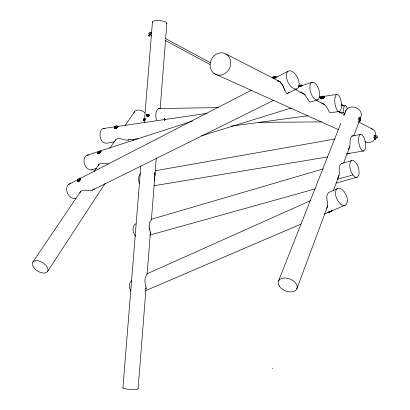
<?xml version="1.0" encoding="UTF-8"?>
<svg xmlns="http://www.w3.org/2000/svg" width="410" height="410" viewBox="0 0 410 410"><rect width="100%" height="100%" fill="white"/><g stroke="black" fill="none" stroke-linecap="round" stroke-linejoin="round"><path stroke-width="0.61" d="M154.621 178.837L154.406 180.18M341.632 105.493L341.658 104.801L342.765 105.006L342.745 105.703M100.301 152.048L99.922 150.941L97.867 152.253L97.841 152.853L98.246 153.361L99.261 153.002L100.301 152.048L99.922 150.941M138.108 388.849L146.037 288.035M147.144 273.998L150.455 231.886M151.408 219.765L154.719 177.653M154.821 176.377L156.277 157.876M160.141 108.747L165.507 40.477M165.609 39.201L166.865 23.247M122.918 387.957L140.825 166.019M144.325 122.657L152.458 21.894M154.903 174.988L154.365 180.318M359.929 119.407L360.067 118.075L360.462 118.049L360.585 120.678L360.185 120.709L359.929 119.407L359.227 119.443L359.483 120.745L360.585 120.678M359.227 119.443L359.36 118.111L359.76 118.085M276.883 77.352L276.422 76.86L275.346 76.829L272.148 77.746M149.153 225.997L149.937 222.194M154.888 174.988L154.847 172.323M149.973 33.379C150.383 33.051 150.813 35.178 151.587 36.07M376.457 136.853L375.391 136.55L374.883 137.611M146.918 274.106L147.2 273.721M98.221 165.881L98.574 164.902A7.739 4.633 24.7 0 1 102.495 163.236L108.701 163.964M374.509 138.754L375.258 136.571M375.606 139.21A0.594 0.451 17.2 0 0 374.96 138.513A0.594 0.451 17.2 0 0 374.607 139.221A0.594 0.451 17.2 0 0 375.606 139.21L376.354 137.032M359.785 120.038L359.483 119.94M97.949 153.135L98.21 152.658M296.768 289.045L327.713 205.861M333.504 190.301L339.07 175.342M343.744 162.775L349.756 146.616M353.763 135.848L359.329 120.888M360.221 118.49L360.887 116.696A8.128 6.314 19.2 0 0 355.198 107.399A8.128 6.314 19.2 0 0 345.517 111.904M98.692 152.674L99.205 152.766M278.549 280.922L340.797 123.395M343.846 115.666L345.963 110.316M79.919 192.936L80.339 191.865A8 4.679 24 0 1 84.368 190.189L90.487 190.481L92.306 190.168L273.89 100.204M145.693 289.101L146.042 288.174M101.065 151.5L100.096 152.151M149.911 222.205L151.628 219.201L323.183 168.935M288.819 92.46L287.466 93.48L286.513 93.234C283.454 89.18 283.269 82.302 277.555 80.673M77.633 180.067L78.397 178.786L79.279 178.253L79.832 178.616L79.95 179.36L79.186 180.641L78.31 181.174L77.751 180.81L77.633 180.067L78.192 180.426M77.751 180.81L78.633 180.277L79.396 178.996L79.279 178.253M146.954 274.049C144.371 277.806 144.474 282.757 145.945 286.928M47.488 271.63L105.216 183.229M133.204 140.369L133.906 139.297M99.999 152.294L99.799 152.551M150.147 234.289L150.501 233.531L150.373 232.403L149.225 227.996L149.184 225.987M32.831 262.128L80.78 191.214M94.023 171.631L99.03 164.22M109.767 148.343L115.492 139.877M125.152 125.588L134.459 111.827M348.187 149.512C351.857 145.822 348.162 139.431 351.985 136.012L360.446 134.516M337.543 178.227C341.504 174.199 336.897 167.213 341.325 163.621L351.8 160.551M149.542 36.085A0.584 0.441 37.4 0 0 149.189 35.229A0.584 0.441 37.4 0 0 148.62 35.742A0.584 0.441 37.4 0 0 149.542 36.085L150.895 34.225M148.692 35.286L150.05 33.43M326.652 208.265C329.901 203.468 323.736 196.262 329.045 192.377L337.702 188.508M79.786 180.385L79.822 180.344A0.815 0.272 -49.2 0 0 80.145 179.734M375.094 136.007L375.355 135.73M97.841 152.853L99.896 151.536M115.266 140.215L116.127 139.415A7.493 4.577 25.8 0 1 120.832 138.816L126.5 140.205L138.098 138.775M332.033 210.479L329.994 211.898L327.79 212.221M99.374 152.658L99.871 151.9M342.442 105.262L342.765 105.006M116.204 127.874L117.275 127.074L116.922 125.896L115.779 126.044L114.713 126.849L115.066 128.028L116.204 127.874L115.922 127.351L114.779 127.5M115.922 127.351L116.993 126.546L116.922 125.896M320.63 97.144L321.742 96.314L323.193 96.053L323.541 96.622L323.792 97.262L322.68 98.098L321.225 98.359L320.63 97.144L321.225 98.359M320.974 97.718L322.429 97.457L323.541 96.622M331.275 210.889L329.86 211.77L328.02 212.221M151.321 219.396L151.623 219.196M272.225 368.405L272.676 368.129M68.808 184.326L77.91 179.631M80.186 178.458L251.412 90.19M273.598 78.751L287.815 71.422M274.208 78.484L274.966 78.254M158.849 108.517L157.968 108.957A7.329 3.49 89.1 0 0 156.533 120.161M272.189 77.962L274.71 77.131L276.95 77.352M287.466 93.48L296.532 88.99A9.881 5.289 63.6 0 0 295.4 74.302A9.881 5.289 63.6 0 0 286.329 76.46A9.881 5.289 63.6 0 0 296.532 88.99M310.38 200.721L147.159 273.752M127.956 140.153L129.17 139.615M301.873 85.787L302.324 85.48L299.367 86.623L299.648 86.525M275.848 76.947L275.658 76.419L273.906 76.562L272.342 77.234L272.532 77.762M145.76 290.603L301.089 224.034M324.623 213.948L345.215 205.123M299.305 86.31L299.582 86.305M158.106 108.891L159.024 108.517L218.515 107.615M300.305 86.295L299.848 86.448M349.443 153.191L347.034 153.796M349.51 153.335L347.106 153.94M150.675 32.708L151.772 32.949M87.356 155.134L192.541 121.042M302.021 85.562L312.241 82.246M298.47 85.792L301.314 84.983L301.529 85.762L298.68 86.566M91.681 169.807L96.54 168.305M201.433 135.818L291.228 108.009M317.391 99.907A9.204 4.305 72.8 0 1 309.852 87.576A9.204 4.305 72.8 0 1 317.099 85.772A9.204 4.305 72.8 0 1 317.391 99.907L310.375 102.08L309.611 101.921C306.685 98.59 305.26 92.629 299.935 92.347M301.391 86.12L298.203 86.976M375.334 135.392L374.238 136.007L373.771 137.888M337.327 179.344L352.907 174.952L353.661 175.905A8.748 4.105 73.5 0 0 358.668 175.296A8.748 4.105 73.5 0 0 357.443 165.23L356.423 163.39A8.748 4.105 73.5 0 0 350.222 162.468A8.748 4.105 73.5 0 0 352.492 174.434L352.918 174.962M149.614 235.135L315.269 188.882M336.21 183.039L357.146 177.192M300.51 85.869L302.349 85.48L298.531 86.659M299.741 85.285L301.314 84.983M274.029 77.541L274.803 77.418A0.871 0.256 -11.3 0 1 275.156 77.459M301.637 85.833L302.411 85.716M155.349 170.734L335.001 139.01M154.047 185.72L327.78 156.907M346.732 153.765L363.793 150.936M103.274 128.509L115.297 126.757M117.198 126.48L207.086 113.37M319.129 97.026L336.851 94.443M114.426 141.988C110.28 141.993 103.899 145.545 101.419 140.363A7.436 4.454 81.5 0 1 100.296 132.143A7.436 4.454 81.5 0 1 104.442 128.52M231.281 126.147L307.987 115.748M339.449 111.484L330.629 112.678A8.656 2.445 81.8 0 1 328.574 110.772C327.318 107.584 325.299 104.237 321.778 103.253M99.035 153.145L99.097 153.155A0.784 0.333 -42.6 0 1 98.964 153.171M275.212 77.172L274.044 77.27L273.906 76.562M359.483 120.745L359.883 120.714M359.36 118.111L360.462 118.049M341.325 163.621L342.171 163.585M341.335 105.754L345.779 105.765A8.051 2.327 89.8 0 1 347.296 109.004M339.449 112.489L343.124 112.448L345.169 113.56M258.807 122.354L321.502 121.888M351.985 136.012L352.836 136.064M159.024 108.517L159.967 108.706M376.242 138.006C377.851 138.365 378.04 136.002 376.6 135.633M277.975 81.118L279.359 81.672M214.681 73.846L338.163 129.524M226.038 54.064A11.418 10.117 -65.4 0 1 225.11 73.451A11.418 10.117 -65.4 0 1 210.069 64.426A11.418 10.117 -65.4 0 1 226.038 54.064L280.763 82.102M295.01 89.406L305.271 94.664M316.1 100.214L324.648 104.596M337.758 111.315L344.6 114.82M358.279 121.831L372.531 129.135M210.33 62.684L165.63 38.689M210.079 64.488L165.317 40.472M373.971 135.428L375.032 136.069M79.396 178.996L79.95 179.36M78.633 180.277L79.186 180.641M301.529 85.762L301.212 84.916M280.266 82.451L282.51 85.116L283.807 87.694M329.138 211.744L329.589 212.165L331.552 211.222L331.101 210.796M135.689 236.17L135.259 235.75A7.313 4.91 74.6 0 1 133.024 228.765A7.313 4.91 74.6 0 1 135.93 223.793M151.777 33.236C150.936 31.401 147.636 32.687 149.245 34.389M98.856 152.494L99.261 153.002M97.867 152.253L98.272 152.766M323.792 97.262L323.193 96.053M114.713 126.849L114.995 127.377M116.993 126.546L117.275 127.074M346.891 153.504L347.121 153.975L349.361 153.54L349.13 153.068M284.094 88.498L284.93 90.538M322.429 97.457L322.68 98.098M299.946 85.423L300.156 86.197M164.794 120.089L164.313 118.956L164.62 120.089M324.52 97.006L323.997 97.852L320.512 98.754L320.225 98.195A2.26 0.866 -18.3 0 1 321.394 97.103M149.25 227.991L149.619 229.877M146.022 288.225L145.914 286.872M154.939 173.348L154.949 174.527M148.102 114.59A0.835 0.743 -84.4 0 1 148.958 115.159A0.835 0.743 -84.4 0 1 148.507 116.179A0.835 0.743 -84.4 0 1 147.574 115.789M148.138 114.692A0.738 0.656 -84.4 0 1 148.897 115.189A0.738 0.656 -84.4 0 1 148.497 116.091A0.738 0.656 -84.4 0 1 147.672 115.748M148.189 114.6A0.835 0.743 -84.4 0 1 149.045 115.169A0.835 0.743 -84.4 0 1 148.599 116.189A0.835 0.743 -84.4 0 1 147.661 115.799M148.23 114.703A0.738 0.656 -84.4 0 1 148.984 115.2A0.738 0.656 -84.4 0 1 148.589 116.102A0.738 0.656 -84.4 0 1 147.764 115.758M148.276 114.708A0.738 0.656 -84.4 0 1 148.615 114.723M148.236 114.605A0.835 0.743 -84.4 0 1 149.117 115.461M147.959 116.122A0.835 0.743 -84.4 0 1 147.708 115.804M147.856 114.621A0.738 0.656 -84.4 0 1 148.399 115.671A0.738 0.656 -84.4 0 1 147.318 115.851A0.738 0.656 -84.4 0 1 146.257 115.41A0.738 0.656 -84.4 0 1 147.118 114.549A0.835 0.743 -84.4 0 1 148.066 114.867A0.835 0.743 -84.4 0 1 147.861 115.979A0.835 0.743 -84.4 0 1 146.862 115.876M146.724 115.056A0.835 0.743 -84.4 0 1 146.939 114.692M146.908 115.804A0.738 0.656 -84.4 0 0 147.743 115.933A0.738 0.656 -84.4 0 0 148.015 115.031A0.738 0.656 -84.4 0 0 147.277 114.59A0.835 0.743 -84.4 0 1 148.246 114.887A0.835 0.743 -84.4 0 1 148.046 115.999A0.835 0.743 -84.4 0 1 147.047 115.897M146.785 115.087A0.738 0.656 -84.4 0 1 146.975 114.764M147.041 115.82A0.738 0.656 -84.4 0 0 147.877 115.948A0.738 0.656 -84.4 0 0 148.153 115.046A0.738 0.656 -84.4 0 0 147.415 114.605A0.835 0.743 -84.4 0 1 148.384 114.902A0.835 0.743 -84.4 0 1 148.179 116.015A0.835 0.743 -84.4 0 1 147.18 115.912M146.918 115.102A0.738 0.656 -84.4 0 1 147.108 114.779M147.769 114.61A0.738 0.656 -84.4 0 1 148.307 115.661A0.738 0.656 -84.4 0 1 147.226 115.84M147.19 114.58A0.835 0.743 -84.4 0 1 148.153 114.877A0.835 0.743 -84.4 0 1 147.954 115.989A0.835 0.743 -84.4 0 1 146.954 115.886M146.816 115.066A0.835 0.743 -84.4 0 1 147.031 114.708M147.508 114.615A0.835 0.743 -84.4 0 1 148.502 114.979A0.835 0.743 -84.4 0 1 148.159 116.102A0.835 0.743 -84.4 0 1 147.164 115.743M147.677 114.6A0.738 0.656 -84.4 0 1 148.22 115.651A0.738 0.656 -84.4 0 1 147.134 115.83M146.903 115.082A0.835 0.743 -84.4 0 1 146.99 114.882M147.733 114.641A0.738 0.656 -84.4 0 1 148.471 115.082A0.738 0.656 -84.4 0 1 148.195 115.984A0.738 0.656 -84.4 0 1 147.359 115.856M148.01 114.58A0.835 0.743 -84.4 0 1 148.866 115.148A0.835 0.743 -84.4 0 1 148.415 116.168A0.835 0.743 -84.4 0 1 147.482 115.779M148.174 114.656A0.738 0.656 -84.4 0 1 148.717 115.707A0.738 0.656 -84.4 0 1 147.631 115.886M147.6 114.631A0.835 0.743 -84.4 0 1 148.594 114.99A0.835 0.743 -84.4 0 1 148.251 116.112A0.835 0.743 -84.4 0 1 147.257 115.753M147.825 114.651A0.738 0.656 -84.4 0 1 148.558 115.092A0.738 0.656 -84.4 0 1 148.287 115.994A0.738 0.656 -84.4 0 1 147.451 115.866M147.918 114.569A0.835 0.743 -84.4 0 1 148.774 115.138A0.835 0.743 -84.4 0 1 148.328 116.158A0.835 0.743 -84.4 0 1 147.39 115.769M147.913 114.662A0.738 0.656 -84.4 0 1 148.651 115.107A0.738 0.656 -84.4 0 1 148.374 116.004A0.738 0.656 -84.4 0 1 147.544 115.876M147.118 114.549A0.738 0.656 -84.4 0 1 147.333 115.799M360.149 120.437A2.122 0.553 87.4 0 1 359.339 121.063A2.122 0.553 87.4 0 1 359.191 117.813A2.122 0.553 87.4 0 1 360.052 118.321M359.939 120.448A2.122 0.553 87.4 0 1 359.129 121.073A2.122 0.553 87.4 0 1 358.976 117.824A2.122 0.553 87.4 0 1 359.842 118.336M341.217 105.37A2.101 0.374 1.5 0 1 343.083 105.59A2.101 0.374 1.5 0 1 343.17 105.964M341.207 105.58A2.101 0.374 1.5 0 1 343.401 105.995M273.367 77.818A1.235 0.364 -11.3 0 1 273.547 77.715M274.956 78.095A1.235 0.364 -11.3 0 0 275.13 77.997L275.289 77.731A0.871 0.256 -11.3 0 0 274.849 77.633L274.07 77.756A1.235 0.364 -11.3 0 0 273.409 78.033L273.26 78.295A0.871 0.256 -11.3 0 0 273.701 78.392M323.09 97.431A0.866 0.354 -21.5 0 1 322.829 97.667M322.644 97.775A0.866 0.354 -21.5 0 1 322.019 97.975M322.409 96.529A2.255 0.922 -21.5 0 1 324.228 97.365A2.255 0.922 -21.5 0 1 320.666 98.666A2.255 0.922 -21.5 0 1 321.855 96.729M323.531 96.534A2.255 0.922 -21.5 0 1 324.382 97.457A2.255 0.922 -21.5 0 1 321.973 98.82A2.255 0.922 -21.5 0 1 320.292 98.364M79.581 179.375A0.81 0.297 -56.1 0 1 79.335 180.026M79.217 180.2A0.81 0.297 -56.1 0 1 78.951 180.467M79.253 178.514A2.101 0.774 -56.1 0 1 80.339 179.011A2.101 0.774 -56.1 0 1 78.448 181.584A2.101 0.774 -56.1 0 1 78.018 180.19M79.417 178.622A2.101 0.774 -56.1 0 1 80.509 179.119A2.101 0.774 -56.1 0 1 78.612 181.697A2.101 0.774 -56.1 0 1 78.187 180.303M99.317 151.572A2.029 0.661 -37.7 0 1 100.875 151.597A2.029 0.661 -37.7 0 1 98.426 153.658A2.029 0.661 -37.7 0 1 98.139 152.566M100.599 151.223A2.029 0.661 -37.7 0 1 100.742 152.172A2.029 0.661 -37.7 0 1 98.672 153.765A2.029 0.661 -37.7 0 1 97.816 153.366M97.99 153.058A2.029 0.661 -37.7 0 1 98.262 152.72M116.804 126.874A0.753 0.333 -27.8 0 1 116.281 127.52M116.501 126.147A1.963 0.866 -27.8 0 1 117.562 127.223A1.963 0.866 -27.8 0 1 114.559 128.309A1.963 0.866 -27.8 0 1 116.035 126.316M117.409 126.198A1.963 0.866 -27.8 0 1 117.552 127.484A1.963 0.866 -27.8 0 1 115.031 128.571A1.963 0.866 -27.8 0 1 114.892 127.284M165.02 119.766A0.738 0.348 89.3 0 1 165.03 119.023M144.643 119.069A0.83 0.405 89.2 0 0 144.095 118.961A0.83 0.405 89.2 0 0 144.002 120.063A0.83 0.405 89.2 0 0 144.535 120.361A0.733 0.359 89.2 0 1 144.228 119.305A0.733 0.359 89.2 0 1 144.817 119.131M144.546 120.166A0.733 0.359 89.2 0 1 144.038 120.109A0.733 0.359 89.2 0 1 144.053 119.079A0.733 0.359 89.2 0 1 144.561 119.136M144.735 119.131A0.733 0.359 89.2 0 0 144.248 119.038A0.733 0.359 89.2 0 0 144.171 120.007A0.733 0.359 89.2 0 0 144.643 120.273A0.733 0.359 89.2 0 1 144.484 119.305A0.83 0.405 89.2 0 1 144.971 118.828M144.048 120.279A0.733 0.359 89.2 0 0 144.223 119.853A0.83 0.405 89.2 0 1 144.115 120.243M144.607 120.074A0.83 0.405 89.2 0 1 144.018 120.279A0.83 0.405 89.2 0 1 143.956 119.059A0.83 0.405 89.2 0 1 144.556 119.069M144.52 120.022A0.733 0.359 89.2 0 1 144.028 120.238M143.956 120.115A0.733 0.359 89.2 0 1 143.971 119.079A0.733 0.359 89.2 0 1 144.479 119.136M143.813 119.956A0.733 0.359 89.2 0 1 144.048 118.91M144.299 120.273A0.733 0.359 89.2 0 1 144.12 120.355A0.83 0.405 89.2 0 0 144.264 120.079M144.284 120.243A0.83 0.405 89.2 0 1 144.1 120.437A0.83 0.405 89.2 0 0 144.279 120.361M143.7 119.397A0.733 0.359 89.2 0 1 143.741 119.228M144.294 120.171A0.733 0.359 89.2 0 1 144.13 120.34M143.731 120.002A0.83 0.405 89.2 0 1 143.69 119.797M143.7 119.366A0.83 0.405 89.2 0 1 143.808 119.008M144.643 120.314A0.83 0.405 89.2 0 1 144.484 119.259A0.733 0.359 89.2 0 1 144.914 118.92A0.83 0.405 89.2 0 0 144.704 119.571A0.83 0.405 89.2 0 0 144.899 120.309A0.733 0.359 89.2 0 1 144.622 119.576A0.733 0.359 89.2 0 1 144.899 118.9A0.83 0.405 89.2 0 0 144.315 119.264A0.83 0.405 89.2 0 0 144.566 120.407M144.966 120.227A0.733 0.359 89.2 0 1 144.909 119.069A0.83 0.405 89.2 0 0 144.253 119.166A0.83 0.405 89.2 0 0 144.484 120.407M144.966 120.309A0.733 0.359 89.2 0 1 144.709 119.674A0.733 0.359 89.2 0 1 144.899 118.961M144.812 119.069A0.83 0.405 89.2 0 0 144.146 119.264A0.83 0.405 89.2 0 0 144.504 120.448A0.83 0.405 89.2 0 1 144.053 119.93A0.83 0.405 89.2 0 1 144.207 118.92A0.83 0.405 89.2 0 1 144.725 119.069M144.54 120.314A0.733 0.359 89.2 0 1 144.335 119.223A0.733 0.359 89.2 0 1 144.904 119.131M144.725 120.314A0.83 0.405 89.2 0 1 144.551 119.361A0.83 0.405 89.2 0 1 144.955 118.787M144.709 120.232A0.733 0.359 89.2 0 1 144.556 119.392A0.733 0.359 89.2 0 1 144.909 118.89M144.812 120.309A0.83 0.405 89.2 0 1 144.622 119.464A0.83 0.405 89.2 0 1 144.935 118.808M144.54 120.232A0.733 0.359 89.2 0 1 144.422 119.223A0.733 0.359 89.2 0 1 144.914 119.008A0.83 0.405 89.2 0 0 144.899 120.171M144.925 119.945A0.733 0.359 89.2 0 1 144.935 119.218M164.318 120.13A1.922 0.902 89.3 0 1 164.313 118.659M164.492 120.13A1.922 0.902 89.3 0 1 164.487 118.654M131.087 291.023A7.37 5.499 68 0 1 131.912 280.532M139.395 183.326A7.236 4.325 80.3 0 1 140.456 173.748M92.911 169.207A7.652 5.222 71.8 0 1 90.297 169.909L87.458 168.607L86.192 167.295A7.652 5.222 71.8 0 1 84.152 159.034A7.652 5.222 71.8 0 1 88.744 155.062M100.076 152.294A0.784 0.333 -42.6 0 1 99.466 152.997M100.014 152.315A0.784 0.333 -42.6 0 1 99.845 152.612M99.717 152.761A0.784 0.333 -42.6 0 1 99.404 153.017M79.581 180.672A0.805 0.384 -62.3 0 1 79.32 180.871M75.922 198.286A7.898 5.904 62.3 0 1 71.038 197.369L69.526 196.118A7.898 5.904 62.3 0 1 66.645 188.769A7.898 5.904 62.3 0 1 70.197 183.649M94.566 188.682A7.913 6.073 44.9 0 1 92.306 190.168M343.124 112.448A8.051 2.327 89.8 0 1 345.174 105.693M371.424 128.612A7.298 7.001 -54.2 0 1 375.862 135.372M374.771 138.985A7.298 7.001 -54.2 0 1 364.956 141.609M152.653 22.417A7.236 1.958 5.2 0 1 159.905 20.608A7.236 1.958 5.2 0 1 166.542 23.724M137.832 388.572A7.611 0.999 3.4 0 1 130.523 389.413A7.611 0.999 3.4 0 1 123.19 387.711M133.916 113.057A7.277 5.104 33.6 0 1 138.293 110.039A7.277 5.104 33.6 0 1 144.884 112.914M340.828 204.185L339.306 202.786A9.117 5.069 65.5 0 1 335.851 190.665A9.117 5.069 65.5 0 1 343.575 190.911L344.933 192.7A9.117 5.069 65.5 0 1 346.993 202.986A9.117 5.069 65.5 0 1 340.828 204.185M34.091 267.976L33.015 266.362A8.738 4.894 31.9 0 1 36.992 260.657A8.738 4.894 31.9 0 1 47.375 267.412L47.944 269.001A8.738 4.894 31.9 0 1 43.357 273.045A8.738 4.894 31.9 0 1 34.091 267.976M361.113 149.414L360.267 147.902A8.4 3.26 80.2 0 1 359.098 136.222A8.4 3.26 80.2 0 1 363.947 137.627L364.654 139.482A8.4 3.26 80.2 0 1 365.09 149.245A8.4 3.26 80.2 0 1 361.113 149.414M279.236 286.113L278.375 284.299A9.983 6.345 22.1 0 1 285.611 277.995A9.983 6.345 22.1 0 1 297.019 285.662L297.219 287.441A9.983 6.345 22.1 0 1 289.742 291.879A9.983 6.345 22.1 0 1 279.236 286.113M334.99 97.606A8.63 3.208 82.4 0 0 338.598 111.438A8.63 3.208 82.4 0 0 340.782 99.871A8.63 3.208 82.4 0 0 334.99 97.606M144.095 120.027A0.733 0.359 89.2 0 0 144.135 119.853A0.83 0.405 89.2 0 1 144.095 120.079"/></g></svg>
